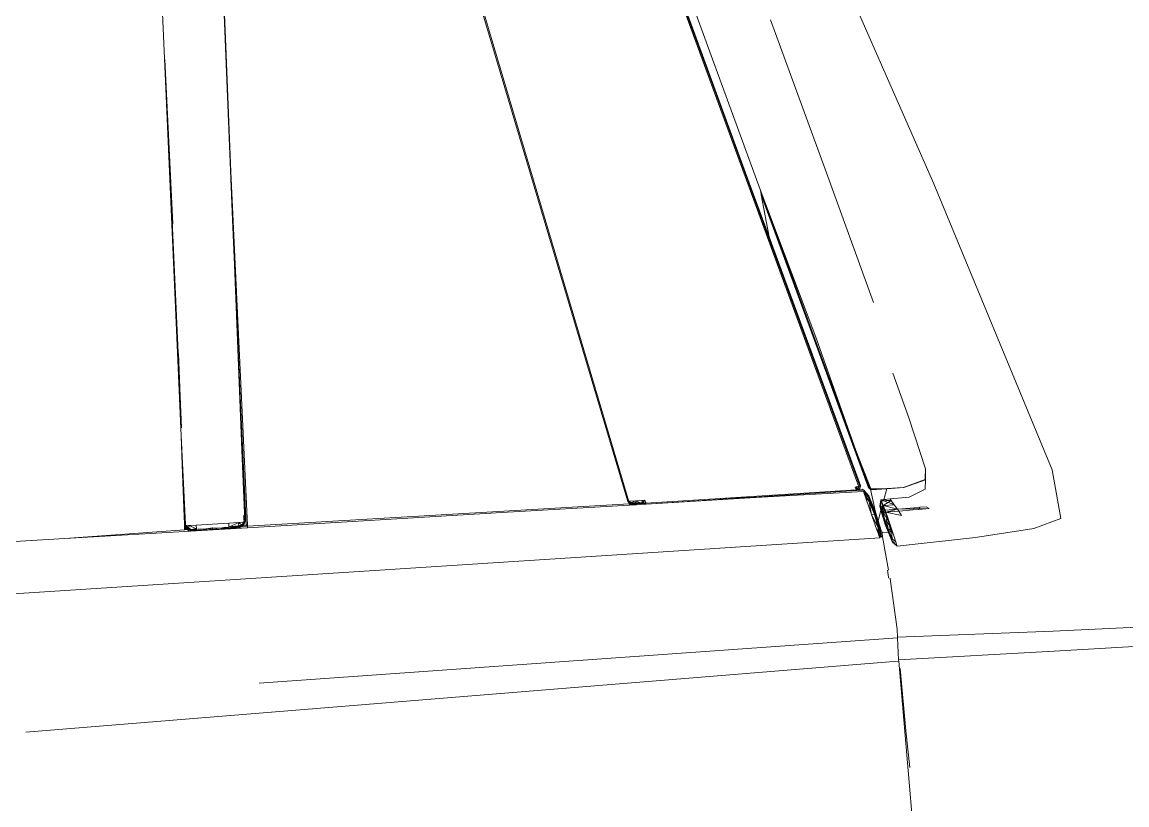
# Model space of a CAD drawing. Header units: millimetres. Extents: x 1010 to 1494, y -119 to 564.
# Drawn here: x 1420.978 to 1421.502, y 499.127 to 499.498 of the extents above; entities that cross this region are included whole.
import ezdxf

# ---------------------------------------------------------------- set-up
doc = ezdxf.new("R2010")
doc.units = ezdxf.units.MM
doc.layers.get('0').update_dxf_attribs({"lineweight": 9})
doc.layers.add('Edges', color=7, linetype='Continuous', lineweight=9)

# ---------------------------------------------------------------- blocks, each defined once
blk = doc.blocks.new('chevy tahoe rs')
at = {"layer": 'Edges'}
for p, q in [((38.212, 6.269), (34.344, 22.066)), ((38.233, 6.269), (34.359, 22.093)), ((37.19, 22.033), (42.091, 6.326)), ((30.852, 22.001), (30.797, 7.731)), ((31.857, 14.068), (31.898, 19.418)), ((40.007, 13.056), (38.083, 19.229)), ((39.804, 14.191), (38.971, 16.896)), ((31.871, 16.823), (31.829, 11.303)), ((31.871, 16.823), (31.857, 14.068)), ((41.517, 16.761), (43.592, 11.336)), ((39.66, 14.201), (39.044, 16.177)), ((39.225, 16.048), (39.804, 14.191)), ((31.857, 14.068), (31.842, 12.104)), ((31.843, 12.702), (31.857, 14.068)), ((40.505, 11.499), (39.66, 14.201)), ((40.007, 13.056), (39.66, 14.201)), ((39.804, 14.191), (40.681, 11.38)), ((40.994, 14.21), (41.805, 11.608)), ((30.807, 8.386), (30.828, 14.039)), ((30.825, 11.282), (30.828, 14.039)), ((40.007, 13.056), (40.744, 10.695)), ((31.829, 11.303), (31.843, 12.702)), ((31.843, 12.702), (31.842, 12.104)), ((31.842, 12.104), (31.813, 8.465)), ((31.842, 12.104), (31.829, 6.18)), ((40.505, 11.499), (40.744, 10.695)), ((40.792, 10.582), (40.505, 11.499)), ((41.805, 11.608), (42.485, 9.396)), ((31.829, 11.303), (31.823, 10.548)), ((31.827, 11.303), (31.823, 10.548)), ((41.491, 8.864), (40.681, 11.38)), ((40.684, 11.362), (40.681, 11.38)), ((42.054, 6.976), (40.681, 11.38)), ((41.065, 10.141), (40.684, 11.362)), ((40.692, 11.302), (40.684, 11.362)), ((41.065, 10.141), (40.692, 11.302)), ((40.693, 11.292), (40.692, 11.302)), ((40.792, 10.582), (40.693, 11.292)), ((42.251, 6.301), (40.693, 11.292)), ((43.592, 11.336), (45.338, 6.452)), ((31.823, 10.548), (31.797, 7.298)), ((31.823, 10.548), (31.815, 9.212)), ((42.108, 6.338), (40.744, 10.695)), ((40.792, 10.582), (42.119, 6.349)), ((42.054, 6.976), (41.065, 10.141)), ((30.807, 8.386), (30.817, 9.106)), ((31.815, 9.212), (31.801, 6.929)), ((31.813, 8.465), (31.815, 9.212)), ((41.491, 8.864), (42.072, 6.938)), ((30.803, 8.163), (30.807, 8.386)), ((30.807, 8.386), (30.804, 7.864)), ((31.801, 6.929), (31.813, 8.465)), ((31.808, 6.18), (31.813, 8.465)), ((42.983, 7.438), (42.752, 8.197)), ((30.788, 7.09), (30.797, 7.731)), ((30.797, 7.731), (30.792, 6.239)), ((42.983, 7.438), (43.223, 6.57)), ((31.797, 7.298), (31.794, 6.908)), ((31.801, 6.929), (31.797, 7.298)), ((30.782, 6.657), (30.788, 7.09)), ((30.788, 7.09), (30.785, 6.25)), ((31.794, 6.908), (31.789, 6.25)), ((31.801, 6.929), (31.794, 6.908)), ((31.796, 6.254), (31.801, 6.929)), ((42.067, 6.938), (42.054, 6.976)), ((42.067, 6.938), (42.13, 6.736)), ((42.29, 6.284), (42.072, 6.938)), ((42.13, 6.736), (42.141, 6.697)), ((42.141, 6.697), (42.255, 6.301)), ((42.258, 6.323), (42.141, 6.697)), ((30.778, 6.368), (30.78, 6.519)), ((30.78, 6.519), (30.782, 6.657)), ((30.785, 6.25), (30.78, 6.519)), ((30.785, 6.25), (30.782, 6.657)), ((43.223, 6.57), (43.208, 6.41)), ((43.214, 6.442), (43.223, 6.57)), ((43.22, 6.537), (43.221, 6.543)), ((30.778, 6.262), (30.778, 6.368)), ((31.776, 6.351), (31.775, 6.271)), ((42.029, 6.325), (42.044, 6.326)), ((42.042, 6.285), (42.029, 6.325)), ((42.056, 6.285), (42.044, 6.326)), ((42.044, 6.326), (42.091, 6.326)), ((42.087, 6.316), (42.056, 6.285)), ((42.056, 6.285), (42.113, 6.301)), ((42.06, 6.288), (42.085, 6.296)), ((42.067, 6.295), (42.085, 6.296)), ((42.085, 6.296), (42.074, 6.303)), ((42.074, 6.303), (42.085, 6.296)), ((42.093, 6.322), (42.087, 6.316)), ((42.092, 6.318), (42.087, 6.316)), ((42.091, 6.326), (42.097, 6.326)), ((42.093, 6.322), (42.092, 6.318)), ((42.097, 6.326), (42.093, 6.322)), ((42.097, 6.326), (42.111, 6.327)), ((42.119, 6.349), (42.108, 6.338)), ((42.108, 6.338), (42.111, 6.327)), ((42.113, 6.301), (42.119, 6.349)), ((42.251, 6.301), (42.255, 6.301)), ((42.27, 6.286), (42.251, 6.301)), ((42.255, 6.301), (42.266, 6.301)), ((42.27, 6.288), (42.255, 6.301)), ((42.26, 6.32), (42.258, 6.323)), ((42.259, 6.323), (42.258, 6.323)), ((42.266, 6.301), (42.26, 6.32)), ((42.27, 6.286), (42.266, 6.301)), ((42.838, 6.279), (43.206, 6.395)), ((42.842, 6.275), (43.211, 6.391)), ((43.199, 6.233), (43.211, 6.391)), ((43.208, 6.41), (43.206, 6.395)), ((43.211, 6.391), (43.206, 6.395)), ((43.206, 6.395), (43.211, 6.392)), ((43.208, 6.41), (43.207, 6.41)), ((43.214, 6.442), (43.208, 6.41)), ((43.211, 6.399), (43.214, 6.442)), ((43.211, 6.399), (43.211, 6.391)), ((45.446, 5.631), (45.338, 6.452)), ((28.763, 6.103), (30.775, 6.15)), ((28.763, 6.103), (31.828, 6.137)), ((30.775, 6.169), (30.776, 6.239)), ((30.775, 6.169), (30.831, 6.169)), ((30.775, 6.152), (30.775, 6.169)), ((30.953, 6.153), (30.775, 6.152)), ((30.775, 6.15), (30.775, 6.152)), ((30.776, 6.239), (30.778, 6.262)), ((30.776, 6.239), (30.782, 6.239)), ((30.782, 6.239), (30.778, 6.262)), ((30.778, 6.262), (30.785, 6.25)), ((30.791, 6.196), (30.782, 6.239)), ((30.782, 6.239), (30.785, 6.239)), ((30.785, 6.25), (30.792, 6.239)), ((30.785, 6.25), (30.785, 6.239)), ((30.792, 6.239), (30.785, 6.239)), ((30.796, 6.191), (30.785, 6.173)), ((30.785, 6.173), (30.827, 6.152)), ((30.827, 6.152), (30.785, 6.173)), ((30.785, 6.173), (30.827, 6.152)), ((30.792, 6.239), (30.791, 6.223)), ((30.803, 6.223), (30.791, 6.223)), ((30.81, 6.186), (30.791, 6.196)), ((30.796, 6.191), (30.827, 6.174)), ((30.827, 6.152), (30.796, 6.191)), ((30.803, 6.223), (30.833, 6.174)), ((30.803, 6.223), (30.81, 6.186)), ((30.812, 6.223), (30.803, 6.223)), ((30.805, 6.157), (30.816, 6.174)), ((30.847, 6.135), (30.805, 6.157)), ((30.805, 6.157), (30.847, 6.135)), ((30.847, 6.135), (30.805, 6.157)), ((30.81, 6.186), (30.812, 6.179)), ((30.833, 6.174), (30.81, 6.186)), ((30.974, 6.224), (30.812, 6.223)), ((30.843, 6.174), (30.812, 6.223)), ((30.812, 6.179), (30.831, 6.169)), ((30.847, 6.157), (30.816, 6.174)), ((30.816, 6.174), (30.847, 6.135)), ((30.827, 6.174), (30.827, 6.2)), ((30.827, 6.2), (30.827, 6.174)), ((30.827, 6.174), (30.844, 6.174)), ((30.833, 6.174), (30.827, 6.174)), ((30.827, 6.152), (30.833, 6.174)), ((30.827, 6.174), (30.844, 6.174)), ((30.827, 6.152), (30.827, 6.174)), ((30.827, 6.152), (30.858, 6.157)), ((30.827, 6.152), (30.953, 6.153)), ((30.827, 6.152), (30.953, 6.153)), ((30.827, 6.152), (30.953, 6.153)), ((30.831, 6.169), (30.854, 6.157)), ((30.831, 6.169), (30.846, 6.169)), ((30.843, 6.174), (30.833, 6.174)), ((30.833, 6.174), (30.843, 6.174)), ((30.833, 6.174), (30.845, 6.172)), ((30.846, 6.169), (30.843, 6.174)), ((30.854, 6.157), (30.846, 6.169)), ((30.848, 6.223), (30.847, 6.157)), ((30.847, 6.157), (30.848, 6.223)), ((30.974, 6.158), (30.847, 6.157)), ((30.974, 6.158), (30.847, 6.135)), ((30.974, 6.158), (30.847, 6.157)), ((30.847, 6.157), (30.854, 6.157)), ((30.854, 6.157), (30.847, 6.135)), ((30.847, 6.157), (30.847, 6.135)), ((30.973, 6.136), (30.847, 6.135)), ((30.973, 6.136), (30.847, 6.135)), ((30.973, 6.136), (30.847, 6.135)), ((30.974, 6.158), (30.848, 6.223)), ((30.974, 6.158), (30.848, 6.223)), ((30.875, 6.174), (30.853, 6.174)), ((30.853, 6.174), (30.874, 6.174)), ((30.853, 6.174), (30.875, 6.174)), ((30.853, 6.174), (30.874, 6.174)), ((30.853, 6.171), (30.867, 6.168)), ((30.853, 6.169), (30.869, 6.17)), ((30.854, 6.157), (30.953, 6.158)), ((30.974, 6.158), (30.854, 6.157)), ((30.973, 6.136), (30.854, 6.157)), ((30.859, 6.223), (30.905, 6.199)), ((30.859, 6.223), (30.905, 6.199)), ((30.923, 6.158), (30.953, 6.153)), ((30.953, 6.158), (30.953, 6.153)), ((30.953, 6.158), (30.974, 6.158)), ((30.953, 6.153), (30.955, 6.158)), ((30.974, 6.155), (30.953, 6.153)), ((30.953, 6.153), (30.974, 6.154)), ((30.973, 6.136), (30.974, 6.154)), ((31.519, 6.141), (30.973, 6.136)), ((31.52, 6.229), (30.974, 6.224)), ((30.974, 6.224), (30.974, 6.158)), ((30.974, 6.154), (30.974, 6.158)), ((31.016, 6.158), (30.995, 6.156)), ((31.036, 6.153), (31.024, 6.154)), ((31.036, 6.153), (31.499, 6.158)), ((31.107, 6.148), (31.243, 6.161)), ((31.22, 6.155), (31.221, 6.16)), ((31.247, 6.161), (31.24, 6.139)), ((31.519, 6.141), (31.251, 6.161)), ((31.436, 6.162), (31.499, 6.158)), ((31.572, 6.168), (31.499, 6.158)), ((31.499, 6.163), (31.499, 6.158)), ((31.499, 6.158), (31.5, 6.163)), ((31.519, 6.16), (31.499, 6.158)), ((31.499, 6.158), (31.662, 6.159)), ((31.662, 6.159), (31.499, 6.158)), ((31.662, 6.159), (31.499, 6.158)), ((31.519, 6.163), (31.683, 6.231)), ((31.519, 6.163), (31.683, 6.231)), ((31.519, 6.164), (31.52, 6.229)), ((31.683, 6.165), (31.519, 6.163)), ((31.519, 6.141), (31.689, 6.165)), ((31.519, 6.163), (31.689, 6.165)), ((31.683, 6.165), (31.519, 6.163)), ((31.519, 6.164), (31.526, 6.164)), ((31.519, 6.16), (31.519, 6.164)), ((31.519, 6.163), (31.526, 6.164)), ((31.526, 6.164), (31.519, 6.141)), ((31.808, 6.163), (31.519, 6.16)), ((31.519, 6.163), (31.682, 6.143)), ((31.519, 6.141), (31.519, 6.16)), ((31.682, 6.143), (31.519, 6.141)), ((31.519, 6.141), (31.682, 6.143)), ((31.519, 6.141), (31.682, 6.143)), ((31.762, 6.232), (31.52, 6.229)), ((31.67, 6.178), (31.526, 6.164)), ((31.526, 6.164), (31.689, 6.165)), ((31.662, 6.159), (31.583, 6.169)), ((31.662, 6.159), (31.741, 6.182)), ((31.662, 6.159), (31.741, 6.182)), ((31.662, 6.159), (31.741, 6.182)), ((31.662, 6.159), (31.693, 6.18)), ((31.662, 6.159), (31.667, 6.178)), ((31.662, 6.177), (31.662, 6.159)), ((31.769, 6.188), (31.67, 6.178)), ((31.67, 6.178), (31.737, 6.179)), ((31.741, 6.182), (31.682, 6.143)), ((31.689, 6.165), (31.682, 6.143)), ((31.682, 6.143), (31.683, 6.165)), ((31.762, 6.165), (31.682, 6.143)), ((31.762, 6.165), (31.682, 6.143)), ((31.762, 6.165), (31.682, 6.143)), ((31.683, 6.165), (31.683, 6.231)), ((31.683, 6.231), (31.683, 6.165)), ((31.741, 6.182), (31.683, 6.231)), ((31.741, 6.182), (31.683, 6.165)), ((31.741, 6.182), (31.683, 6.165)), ((31.683, 6.165), (31.689, 6.165)), ((31.741, 6.182), (31.689, 6.165)), ((31.689, 6.165), (31.737, 6.179)), ((31.762, 6.165), (31.689, 6.165)), ((31.71, 6.182), (31.741, 6.182)), ((31.737, 6.179), (31.769, 6.188)), ((31.737, 6.179), (31.808, 6.18)), ((31.738, 6.185), (31.741, 6.182)), ((31.741, 6.182), (31.738, 6.185)), ((31.741, 6.182), (31.796, 6.254)), ((31.762, 6.232), (31.741, 6.182)), ((31.741, 6.182), (31.789, 6.232)), ((31.742, 6.185), (31.741, 6.182)), ((31.743, 6.185), (31.741, 6.182)), ((31.743, 6.185), (31.741, 6.182)), ((31.741, 6.182), (31.743, 6.185)), ((31.762, 6.165), (31.741, 6.182)), ((31.741, 6.182), (31.762, 6.165)), ((31.762, 6.165), (31.796, 6.254)), ((31.762, 6.232), (31.789, 6.25)), ((31.786, 6.232), (31.762, 6.232)), ((31.762, 6.165), (31.789, 6.232)), ((31.762, 6.165), (31.789, 6.232)), ((31.789, 6.232), (31.762, 6.165)), ((31.769, 6.188), (31.786, 6.232)), ((31.775, 6.271), (31.772, 6.263)), ((31.775, 6.271), (31.772, 6.269)), ((31.775, 6.271), (31.772, 6.262)), ((31.775, 6.271), (31.772, 6.267)), ((31.786, 6.232), (31.789, 6.238)), ((31.789, 6.232), (31.786, 6.232)), ((31.789, 6.25), (31.796, 6.254)), ((31.789, 6.238), (31.796, 6.254)), ((31.789, 6.25), (31.789, 6.238)), ((31.789, 6.238), (31.789, 6.232)), ((31.808, 6.18), (31.829, 6.18)), ((31.808, 6.163), (31.808, 6.18)), ((31.808, 6.156), (31.808, 6.163)), ((31.828, 6.163), (31.808, 6.163)), ((38.234, 6.228), (31.828, 6.163)), ((31.828, 6.137), (36.099, 6.185)), ((31.829, 6.18), (31.828, 6.163)), ((31.828, 6.163), (31.828, 6.137)), ((38.24, 6.206), (36.099, 6.185)), ((38.224, 6.269), (38.212, 6.269)), ((38.212, 6.269), (38.256, 6.221)), ((38.233, 6.269), (38.224, 6.269)), ((38.23, 6.245), (38.224, 6.269)), ((38.228, 6.269), (38.255, 6.238)), ((38.236, 6.238), (38.228, 6.254)), ((38.229, 6.251), (38.236, 6.238)), ((38.23, 6.245), (38.262, 6.245)), ((38.234, 6.228), (38.23, 6.245)), ((38.236, 6.238), (38.23, 6.243)), ((38.256, 6.221), (38.231, 6.269)), ((38.235, 6.269), (38.233, 6.269)), ((38.275, 6.222), (38.233, 6.269)), ((38.233, 6.269), (38.256, 6.221)), ((38.3, 6.229), (38.234, 6.228)), ((38.24, 6.206), (38.234, 6.228)), ((38.243, 6.26), (38.235, 6.269)), ((38.239, 6.269), (38.235, 6.269)), ((38.236, 6.269), (38.243, 6.26)), ((38.243, 6.26), (38.236, 6.238)), ((38.236, 6.238), (38.297, 6.239)), ((38.236, 6.238), (38.3, 6.229)), ((38.255, 6.238), (38.236, 6.238)), ((38.328, 6.226), (38.236, 6.238)), ((38.239, 6.269), (38.248, 6.26)), ((38.244, 6.269), (38.239, 6.269)), ((38.357, 6.207), (38.24, 6.206)), ((38.246, 6.262), (38.243, 6.26)), ((38.248, 6.26), (38.243, 6.26)), ((38.243, 6.26), (38.249, 6.259)), ((38.449, 6.272), (38.244, 6.269)), ((38.263, 6.244), (38.244, 6.269)), ((38.248, 6.26), (38.262, 6.245)), ((38.255, 6.238), (38.332, 6.226)), ((38.256, 6.221), (38.263, 6.244)), ((38.46, 6.224), (38.256, 6.221)), ((38.256, 6.221), (38.275, 6.222)), ((38.357, 6.207), (38.256, 6.221)), ((38.256, 6.221), (38.368, 6.207)), ((38.262, 6.245), (38.263, 6.244)), ((38.263, 6.244), (38.343, 6.271)), ((38.263, 6.244), (38.297, 6.239)), ((38.332, 6.24), (38.263, 6.244)), ((38.355, 6.223), (38.263, 6.244)), ((38.368, 6.207), (38.275, 6.222)), ((38.297, 6.239), (38.332, 6.24)), ((38.297, 6.239), (38.364, 6.23)), ((38.364, 6.23), (38.3, 6.229)), ((38.3, 6.229), (38.319, 6.226)), ((38.442, 6.233), (38.332, 6.24)), ((38.46, 6.224), (38.343, 6.271)), ((38.355, 6.223), (38.343, 6.271)), ((38.418, 6.208), (38.357, 6.207)), ((38.364, 6.23), (38.366, 6.229)), ((38.366, 6.229), (38.42, 6.23)), ((38.467, 6.209), (38.411, 6.208)), ((38.464, 6.208), (38.418, 6.208)), ((38.42, 6.23), (38.443, 6.23)), ((38.472, 6.231), (38.442, 6.233)), ((38.443, 6.23), (38.442, 6.233)), ((38.443, 6.23), (38.472, 6.231)), ((38.443, 6.228), (38.443, 6.23)), ((38.454, 6.272), (38.449, 6.272)), ((38.449, 6.272), (38.46, 6.224)), ((38.502, 6.273), (38.454, 6.272)), ((38.464, 6.231), (38.454, 6.228)), ((38.46, 6.224), (38.502, 6.273)), ((38.46, 6.224), (38.464, 6.208)), ((38.46, 6.224), (38.518, 6.209)), ((38.467, 6.273), (38.462, 6.267)), ((38.464, 6.208), (38.467, 6.209)), ((38.464, 6.208), (38.518, 6.209)), ((38.518, 6.209), (38.464, 6.208)), ((38.474, 6.248), (38.467, 6.248)), ((38.467, 6.248), (38.474, 6.248)), ((38.467, 6.248), (38.474, 6.248)), ((38.467, 6.247), (38.474, 6.247)), ((38.467, 6.209), (38.514, 6.225)), ((38.518, 6.209), (38.467, 6.209)), ((38.518, 6.209), (38.467, 6.209)), ((38.472, 6.234), (38.47, 6.234)), ((38.472, 6.233), (38.47, 6.233)), ((38.472, 6.231), (38.496, 6.231)), ((38.472, 6.231), (38.512, 6.231)), ((38.512, 6.231), (38.472, 6.231)), ((38.512, 6.231), (38.472, 6.231)), ((38.489, 6.228), (38.479, 6.231)), ((38.497, 6.228), (38.496, 6.231)), ((38.496, 6.231), (38.513, 6.231)), ((38.513, 6.231), (38.502, 6.273)), ((38.514, 6.225), (38.513, 6.231)), ((38.514, 6.225), (39.581, 6.241)), ((38.514, 6.225), (38.518, 6.209)), ((42.049, 6.263), (38.518, 6.209)), ((40.353, 6.228), (38.518, 6.209)), ((39.581, 6.241), (39.586, 6.241)), ((42.044, 6.278), (39.586, 6.241)), ((40.252, 6.248), (39.586, 6.241)), ((42.163, 6.244), (40.353, 6.228)), ((40.353, 6.228), (40.353, 6.226)), ((42.042, 6.285), (42.056, 6.285)), ((42.043, 6.282), (42.042, 6.285)), ((42.042, 6.283), (42.047, 6.285)), ((42.043, 6.282), (42.151, 6.283)), ((42.044, 6.278), (42.043, 6.282)), ((42.086, 6.291), (42.044, 6.278)), ((42.044, 6.278), (42.086, 6.291)), ((42.105, 6.279), (42.044, 6.278)), ((42.044, 6.278), (42.048, 6.265)), ((42.164, 6.266), (42.048, 6.265)), ((42.048, 6.265), (42.049, 6.263)), ((42.086, 6.291), (42.049, 6.263)), ((42.105, 6.279), (42.049, 6.263)), ((42.086, 6.291), (42.105, 6.279)), ((42.105, 6.279), (42.086, 6.291)), ((42.151, 6.283), (42.164, 6.266)), ((42.163, 6.244), (42.242, 6.146)), ((42.163, 6.244), (42.363, 5.572)), ((42.252, 6.069), (42.163, 6.244)), ((42.252, 6.069), (42.163, 6.244)), ((42.171, 6.266), (42.164, 6.266)), ((42.25, 6.168), (42.171, 6.266)), ((42.252, 6.069), (42.193, 6.145)), ((42.252, 6.069), (42.193, 6.145)), ((42.242, 6.146), (42.327, 5.908)), ((42.242, 6.146), (42.252, 6.069)), ((42.252, 6.069), (42.242, 6.146)), ((42.35, 5.885), (42.25, 6.168)), ((42.25, 6.168), (42.327, 5.908)), ((42.271, 6.284), (42.27, 6.286)), ((42.276, 6.284), (42.271, 6.284)), ((42.271, 6.284), (42.285, 6.274)), ((42.281, 6.283), (42.276, 6.284)), ((42.278, 6.283), (42.283, 6.284)), ((42.283, 6.283), (42.281, 6.283)), ((42.283, 6.284), (42.283, 6.283)), ((42.29, 6.284), (42.283, 6.283)), ((42.285, 6.274), (42.296, 6.266)), ((42.285, 6.274), (42.35, 5.885)), ((42.29, 6.284), (42.44, 6.273)), ((42.296, 6.266), (42.558, 6.27)), ((42.374, 6.278), (42.36, 6.276)), ((42.44, 6.273), (42.559, 6.275)), ((42.44, 6.273), (42.442, 6.268)), ((42.558, 6.27), (42.501, 6.094)), ((42.558, 6.27), (42.842, 6.275)), ((42.559, 6.275), (42.558, 6.27)), ((42.559, 6.275), (42.838, 6.279)), ((42.604, 6.098), (42.924, 6.111)), ((42.736, 6.278), (42.842, 6.275)), ((42.924, 6.111), (43.199, 6.233)), ((28.763, 6.103), (9.107, 5.87)), ((42.252, 6.069), (42.347, 5.85)), ((42.252, 6.069), (42.33, 5.85)), ((42.33, 5.85), (42.252, 6.069)), ((42.252, 6.069), (42.347, 5.85)), ((42.252, 6.069), (42.281, 5.849)), ((42.424, 5.991), (42.449, 6.092)), ((42.424, 5.991), (42.442, 5.914)), ((42.424, 5.991), (42.461, 5.915)), ((42.424, 5.991), (42.432, 5.969)), ((42.432, 5.969), (42.458, 6.067)), ((42.432, 5.969), (42.484, 5.991)), ((42.432, 5.969), (42.444, 5.919)), ((42.432, 5.969), (42.494, 5.694)), ((42.432, 5.969), (42.454, 5.903)), ((42.473, 6.01), (42.444, 5.919)), ((42.501, 6.094), (42.449, 6.092)), ((42.494, 6.073), (42.449, 6.092)), ((42.473, 6.01), (42.449, 6.092)), ((42.458, 6.067), (42.449, 6.092)), ((42.62, 6.073), (42.449, 6.092)), ((42.454, 5.903), (42.484, 5.991)), ((42.458, 6.067), (42.62, 6.073)), ((42.458, 6.067), (42.484, 5.991)), ((42.461, 5.915), (42.478, 5.993)), ((42.473, 6.01), (42.612, 5.546)), ((42.478, 5.835), (42.484, 5.991)), ((42.62, 6.073), (42.484, 5.991)), ((42.484, 5.991), (42.669, 5.998)), ((42.51, 5.913), (42.484, 5.991)), ((42.719, 5.92), (42.484, 5.991)), ((42.501, 6.094), (42.494, 6.073)), ((42.66, 6.001), (42.494, 6.073)), ((42.604, 6.098), (42.501, 6.094)), ((42.62, 6.073), (42.604, 6.098)), ((42.669, 5.998), (42.62, 6.073)), ((42.62, 6.073), (42.66, 6.001)), ((42.719, 5.92), (42.669, 5.998)), ((42.998, 5.93), (42.719, 5.92)), ((43.094, 5.933), (42.998, 5.93)), ((43.077, 5.899), (43.094, 5.933)), ((43.2, 5.936), (43.094, 5.933)), ((43.247, 5.905), (43.2, 5.936)), ((42.33, 5.85), (42.281, 5.849)), ((42.33, 5.85), (42.281, 5.849)), ((42.383, 5.63), (42.281, 5.849)), ((42.383, 5.63), (42.281, 5.849)), ((42.327, 5.908), (42.334, 5.889)), ((42.327, 5.908), (42.333, 5.889)), ((42.347, 5.85), (42.33, 5.85)), ((42.33, 5.85), (42.383, 5.63)), ((42.347, 5.85), (42.33, 5.85)), ((42.383, 5.63), (42.33, 5.85)), ((42.333, 5.889), (42.336, 5.88)), ((42.334, 5.889), (42.336, 5.88)), ((42.336, 5.88), (42.338, 5.871)), ((42.338, 5.871), (42.347, 5.85)), ((42.338, 5.871), (42.356, 5.811)), ((42.356, 5.811), (42.347, 5.85)), ((42.383, 5.63), (42.347, 5.85)), ((42.354, 5.873), (42.35, 5.885)), ((42.35, 5.885), (42.37, 5.764)), ((42.386, 5.741), (42.354, 5.873)), ((42.418, 5.556), (42.356, 5.811)), ((42.356, 5.811), (42.37, 5.764)), ((42.37, 5.764), (42.381, 5.726)), ((42.386, 5.741), (42.381, 5.726)), ((42.442, 5.914), (42.386, 5.741)), ((42.426, 5.577), (42.386, 5.741)), ((42.443, 5.918), (42.442, 5.914)), ((42.442, 5.914), (42.494, 5.694)), ((42.444, 5.919), (42.443, 5.918)), ((42.443, 5.918), (42.509, 5.651)), ((42.494, 5.694), (42.443, 5.918)), ((42.454, 5.903), (42.478, 5.835)), ((42.511, 5.644), (42.454, 5.903)), ((42.512, 5.695), (42.461, 5.915)), ((42.461, 5.915), (42.566, 5.698)), ((42.461, 5.915), (42.494, 5.694)), ((42.51, 5.913), (42.478, 5.835)), ((42.719, 5.92), (42.51, 5.913)), ((42.51, 5.913), (42.522, 5.88)), ((42.544, 5.8), (42.519, 5.745)), ((42.519, 5.745), (42.605, 5.586)), ((42.519, 5.745), (42.55, 5.585)), ((42.719, 5.92), (42.522, 5.88)), ((42.522, 5.88), (42.739, 5.888)), ((42.544, 5.8), (42.522, 5.88)), ((42.781, 5.811), (42.522, 5.88)), ((42.544, 5.8), (42.616, 5.546)), ((42.739, 5.888), (42.719, 5.92)), ((42.719, 5.92), (43.247, 5.905)), ((42.739, 5.888), (42.982, 5.896)), ((42.781, 5.811), (42.739, 5.888)), ((42.982, 5.896), (43.077, 5.899)), ((43.077, 5.899), (43.247, 5.905)), ((43.246, 5.905), (43.228, 5.906)), ((42.354, 5.604), (42.354, 5.602)), ((42.354, 5.602), (42.354, 5.604)), ((42.363, 5.572), (42.365, 5.572)), ((42.367, 5.56), (42.363, 5.572)), ((42.369, 5.572), (42.366, 5.599)), ((42.373, 5.555), (42.367, 5.56)), ((42.368, 5.555), (42.367, 5.56)), ((42.373, 5.555), (42.368, 5.555)), ((42.368, 5.555), (42.375, 5.533)), ((42.369, 5.553), (42.383, 5.63)), ((42.383, 5.63), (42.369, 5.553)), ((42.418, 5.556), (42.373, 5.555)), ((42.402, 5.533), (42.373, 5.555)), ((42.381, 5.726), (42.426, 5.577)), ((42.383, 5.63), (42.418, 5.554)), ((42.383, 5.63), (42.397, 5.468)), ((42.418, 5.554), (42.383, 5.63)), ((42.396, 5.574), (42.388, 5.591)), ((42.388, 5.591), (42.396, 5.574)), ((42.393, 5.589), (42.397, 5.575)), ((42.399, 5.575), (42.397, 5.587)), ((42.404, 5.585), (42.402, 5.575)), ((42.407, 5.584), (42.409, 5.575)), ((42.414, 5.533), (42.418, 5.554)), ((42.417, 5.533), (42.422, 5.556)), ((42.418, 5.554), (42.418, 5.556)), ((42.422, 5.556), (42.418, 5.556)), ((42.422, 5.556), (42.426, 5.577)), ((42.443, 5.556), (42.422, 5.556)), ((42.444, 5.535), (42.443, 5.556)), ((42.512, 5.695), (42.494, 5.694)), ((42.494, 5.694), (42.498, 5.683)), ((42.562, 5.542), (42.494, 5.694)), ((42.601, 5.396), (42.494, 5.694)), ((42.498, 5.681), (42.494, 5.694)), ((42.498, 5.681), (42.498, 5.683)), ((42.498, 5.681), (42.509, 5.651)), ((42.601, 5.396), (42.498, 5.681)), ((42.509, 5.651), (42.511, 5.644)), ((42.549, 5.542), (42.511, 5.644)), ((42.601, 5.396), (42.511, 5.644)), ((42.525, 5.605), (42.511, 5.644)), ((42.512, 5.695), (42.566, 5.698)), ((42.567, 5.543), (42.512, 5.695)), ((42.525, 5.605), (42.609, 5.373)), ((42.55, 5.585), (42.605, 5.586)), ((42.55, 5.585), (42.608, 5.428)), ((42.584, 5.544), (42.566, 5.698)), ((42.608, 5.428), (42.605, 5.586)), ((44.987, 5.485), (45.446, 5.631)), ((42.398, 5.454), (5.504, 4.861)), ((42.402, 5.533), (42.375, 5.533)), ((42.391, 5.477), (42.375, 5.533)), ((42.387, 5.493), (42.446, 5.469)), ((42.391, 5.477), (42.403, 5.477)), ((42.394, 5.468), (42.391, 5.477)), ((42.398, 5.454), (42.394, 5.468)), ((42.394, 5.468), (42.401, 5.468)), ((42.401, 5.468), (42.398, 5.454)), ((42.401, 5.468), (42.403, 5.477)), ((42.401, 5.468), (42.415, 5.468)), ((42.41, 5.527), (42.402, 5.533)), ((42.414, 5.533), (42.402, 5.533)), ((42.403, 5.477), (42.413, 5.525)), ((42.403, 5.477), (42.406, 5.477)), ((42.406, 5.477), (42.407, 5.485)), ((42.407, 5.485), (42.41, 5.5)), ((42.412, 5.485), (42.407, 5.485)), ((42.423, 5.486), (42.409, 5.492)), ((42.413, 5.525), (42.41, 5.527)), ((42.41, 5.5), (42.415, 5.524)), ((42.412, 5.485), (42.41, 5.5)), ((42.415, 5.468), (42.412, 5.485)), ((42.423, 5.485), (42.412, 5.485)), ((42.413, 5.525), (42.414, 5.533)), ((42.415, 5.524), (42.413, 5.525)), ((42.417, 5.533), (42.414, 5.533)), ((42.415, 5.524), (42.417, 5.533)), ((42.422, 5.519), (42.415, 5.524)), ((42.415, 5.468), (42.423, 5.468)), ((42.417, 5.533), (42.422, 5.519)), ((42.418, 5.533), (42.417, 5.533)), ((42.423, 5.534), (42.418, 5.533)), ((42.422, 5.519), (42.423, 5.534)), ((42.423, 5.518), (42.422, 5.519)), ((42.423, 5.534), (42.444, 5.535)), ((42.423, 5.534), (42.431, 5.468)), ((42.445, 5.534), (42.423, 5.534)), ((42.423, 5.518), (42.423, 5.485)), ((42.423, 5.485), (42.423, 5.468)), ((42.423, 5.468), (42.431, 5.468)), ((42.431, 5.468), (42.446, 5.469)), ((42.444, 5.535), (42.549, 5.542)), ((42.444, 5.535), (42.445, 5.534)), ((42.445, 5.534), (42.446, 5.469)), ((42.446, 5.469), (42.522, 4.908)), ((42.549, 5.542), (42.612, 5.546)), ((42.6, 5.399), (42.549, 5.542)), ((42.6, 5.399), (42.684, 5.304)), ((42.604, 5.387), (42.6, 5.399)), ((42.6, 5.399), (42.601, 5.396)), ((42.684, 5.304), (42.601, 5.396)), ((42.601, 5.396), (42.684, 5.304)), ((42.601, 5.396), (42.604, 5.387)), ((42.601, 5.396), (42.684, 5.304)), ((42.604, 5.387), (42.609, 5.373)), ((42.684, 5.304), (42.604, 5.387)), ((42.608, 5.428), (42.664, 5.374)), ((42.609, 5.373), (42.684, 5.304)), ((42.609, 5.373), (42.684, 5.304)), ((42.612, 5.546), (42.616, 5.546)), ((42.684, 5.304), (42.616, 5.546)), ((42.684, 5.304), (44.003, 5.385)), ((44.003, 5.385), (44.987, 5.485)), ((42.5, 4.907), (42.515, 4.789)), ((42.515, 4.789), (42.516, 4.77)), ((42.54, 4.772), (42.542, 4.762)), ((42.542, 4.762), (42.616, 3.913)), ((42.616, 3.913), (42.616, 3.78)), ((31.896, 3.524), (42.616, 3.769)), ((42.616, 3.78), (42.616, 3.769)), ((45.223, 3.754), (42.616, 3.78)), ((42.616, 3.769), (42.616, 3.397)), ((69.091, 3.75), (45.223, 3.754)), ((57.185, 3.535), (45.223, 3.419)), ((42.464, 3.373), (27.956, 2.893)), ((42.464, 3.373), (42.616, 3.378)), ((45.223, 3.419), (42.616, 3.397)), ((42.616, 3.397), (42.616, 3.378)), ((42.616, 3.378), (42.683, 1.667)), ((42.678, 2.21), (42.635, 3.249)), ((42.679, 2.205), (42.678, 2.21)), ((42.715, 1.585), (42.679, 2.205)), ((42.688, 1.536), (42.683, 1.667)), ((42.688, 1.536), (42.788, -1.373))]:
    blk.add_line(p, q, dxfattribs=at)

msp = doc.modelspace()

# ---------------------------------------------------------------- block references
at = {"xscale": 0.02833922161548831, "yscale": 0.02833922161548831, "zscale": 0.02833922161548831, "rotation": 2.776414994001716}
msp.add_blockref('chevy tahoe rs', (1420.19212, 499.04098), dxfattribs=at)

doc.saveas('drawing.dxf')
